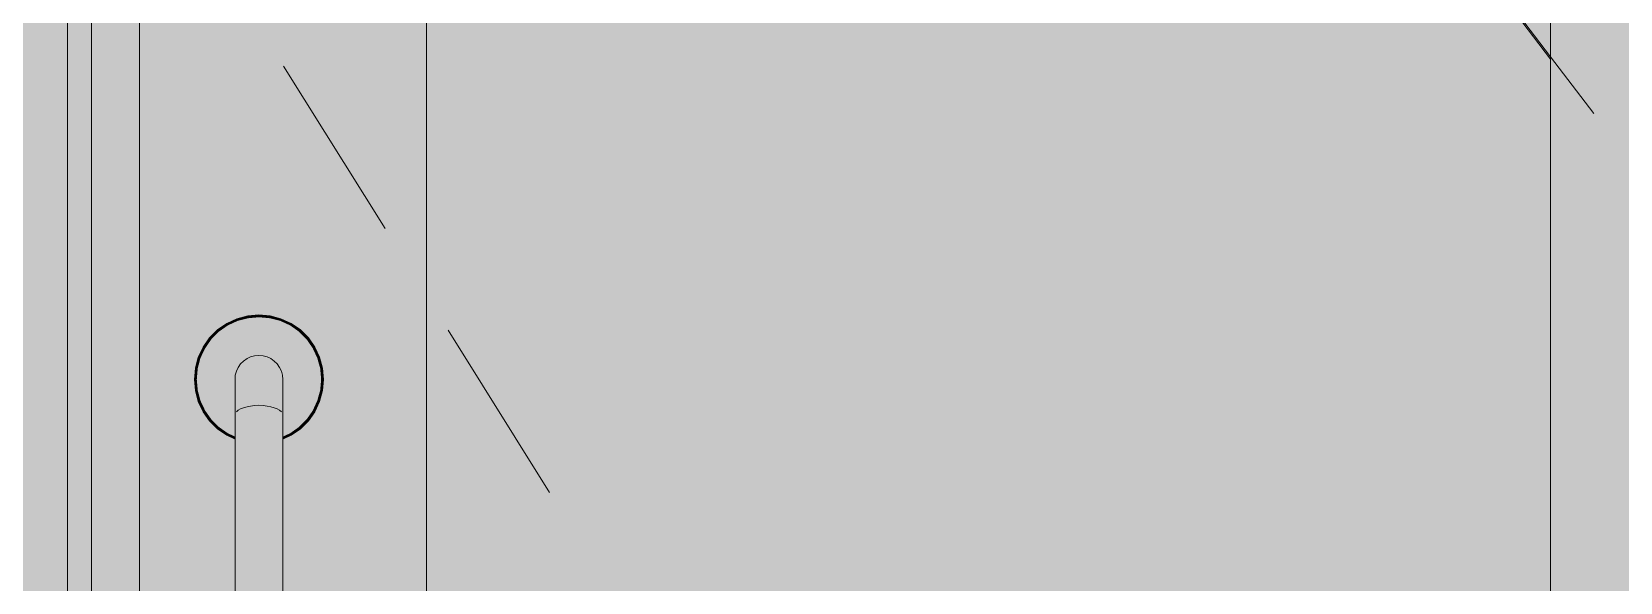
# Model space of a CAD drawing. Header units: millimetres. Extents: x 1499747 to 4230374, y -28481 to 441852.
# Drawn here: x 4135213 to 4135877, y 364894 to 365124 of the extents above; entities that cross this region are included whole.
import ezdxf

# ---------------------------------------------------------------- set-up
doc = ezdxf.new("R2010")
doc.units = ezdxf.units.MM
doc.header["$MEASUREMENT"] = 0
doc.layers.add('Чертеж и Рисунок', color=7, linetype='Continuous')

# ---------------------------------------------------------------- blocks, each defined once
blk = doc.blocks.new('zw$CFC4')
at = {"layer": 'Чертеж и Рисунок', "linetype": 'Continuous', "lineweight": 0, "true_color": 0x2e2e2e}
h = blk.add_hatch(color=250, dxfattribs=at)
h.paths.add_polyline_path([(880, 0), (760, 120), (760, 2638.2), (880, 2758.2)])
h.paths.add_polyline_path([(859.8, 1000), (851.1, 1021.1), (830, 1029.8), (809, 1021.1), (800.3, 1000), (809, 979), (830, 970.3), (851.1, 979)], flags=16)
blk.add_hatch(color=250, dxfattribs=at).paths.add_polyline_path([(140, 120), (20, 0), (20, 2756.43), (140, 2636.43)])
at = {"layer": 'Чертеж и Рисунок', "linetype": 'Continuous', "lineweight": 0, "true_color": 0x84adf9}
blk.add_hatch(color=161, dxfattribs=at).paths.add_polyline_path([(760, 120), (140, 120), (140, 2635), (760, 2635)])
at = {"layer": 'Чертеж и Рисунок', "color": 7, "linetype": 'Continuous', "lineweight": 5}
for points in [[(760, 2635), (760, 120)], [(140, 120), (140, 2597.7)]]:
    blk.add_lwpolyline(points, dxfattribs=at)
at = {"layer": 'Чертеж и Рисунок', "color": 23, "linetype": 'Continuous', "lineweight": 5, "true_color": 0xbf8080}
for points in [[(256.6, 1945), (760, 1283.84)], [(729.6, 1324.8), (760, 1284.9)], [(760, 1284.9), (778.1, 1261.2)]]:
    blk.add_lwpolyline(points, dxfattribs=at)
blk = doc.blocks.new('zw$3D87')
at = {"color": 1, "lineweight": 40}
blk.add_blockref('zw$CFC4', (55.3, 0), dxfattribs=at)

msp = doc.modelspace()

# ---------------------------------------------------------------- hatches: boundary and pattern name
at = {"layer": 'Чертеж и Рисунок', "linetype": 'Continuous', "lineweight": 0, "true_color": 0x2e2e2e}
for points in [[(4135187.74584, 363828.35626), (4135237.74591, 363828.35626), (4135237.74591, 366628.36054), (4135187.74584, 366628.36054)], [(4135237.74591, 363828.35626), (4135257.74594, 363828.35626), (4135257.74594, 366583.36047), (4135237.74591, 366603.3605)], [(4135298.54601, 365003.75806), (4135303.04601, 365004.95806), (4135298.44601, 365003.75806)], [(4135298.54601, 365003.65806), (4135303.04601, 365004.85806), (4135303.04601, 365004.95806), (4135298.54601, 365003.75806)], [(4135298.54601, 365003.65806), (4135298.54601, 365003.55805), (4135303.04601, 365004.75806), (4135303.04601, 365004.85806)], [(4135303.04601, 365004.85806), (4135307.74602, 365005.25806), (4135307.74602, 365005.35806), (4135303.04601, 365004.95806)], [(4135307.74602, 365005.25806), (4135303.04601, 365004.85806), (4135303.04601, 365004.75806), (4135307.74602, 365005.15806)], [(4135307.74602, 365005.15806), (4135303.04601, 365004.75806), (4135303.04601, 365004.65806), (4135307.74602, 365005.05806)], [(4135303.14601, 365004.45806), (4135307.74602, 365004.85806), (4135307.74602, 365005.05806), (4135303.04601, 365004.65806)], [(4135303.14601, 365004.35806), (4135307.74602, 365004.75806), (4135307.74602, 365004.85806), (4135303.14601, 365004.45806)], [(4135307.74602, 365005.25806), (4135312.34603, 365004.85806), (4135312.34603, 365004.95806), (4135307.74602, 365005.35806)], [(4135307.74602, 365005.35806), (4135312.34603, 365004.95806), (4135312.44603, 365004.95806)], [(4135312.34603, 365004.85806), (4135307.74602, 365005.25806), (4135307.74602, 365005.15806), (4135312.34603, 365004.75806)], [(4135312.34603, 365004.75806), (4135307.74602, 365005.15806), (4135307.74602, 365005.05806), (4135312.34603, 365004.65806)], [(4135307.74602, 365004.85806), (4135312.34603, 365004.45806), (4135312.34603, 365004.65806), (4135307.74602, 365005.05806)], [(4135307.74602, 365004.75806), (4135312.24603, 365004.35806), (4135312.34603, 365004.45806), (4135307.74602, 365004.85806)], [(4135312.34603, 365004.85806), (4135316.94604, 365003.65806), (4135316.94604, 365003.75806), (4135312.34603, 365004.95806)], [(4135312.34603, 365004.95806), (4135316.94604, 365003.75806), (4135312.44603, 365004.95806)], [(4135312.34603, 365004.85806), (4135312.34603, 365004.75806), (4135316.84604, 365003.55805), (4135316.94604, 365003.65806)], [(4135282.14598, 364982.95802), (4135281.74598, 364978.35802), (4135282.14598, 364973.85801), (4135283.24598, 364969.558), (4135285.24599, 364965.358), (4135287.84599, 364961.65799), (4135291.046, 364958.45799), (4135294.746, 364955.85798), (4135297.74601, 364954.45798), (4135297.74601, 364978.35802), (4135297.84601, 364980.15802), (4135298.34601, 364981.85802), (4135299.04601, 364983.35802), (4135300.04601, 364984.85803), (4135301.24601, 364986.05803), (4135302.74601, 364987.05803), (4135304.24602, 364987.75803), (4135305.94602, 364988.25803), (4135307.74602, 364988.35803), (4135309.44602, 364988.25803), (4135311.14603, 364987.75803), (4135312.74603, 364987.05803), (4135314.14603, 364986.05803), (4135315.34603, 364984.85803), (4135316.34603, 364983.35802), (4135317.14604, 364981.85802), (4135317.54604, 364980.15802), (4135317.74604, 364978.35802), (4135317.74604, 364954.45798), (4135320.74604, 364955.85798), (4135324.44605, 364958.45799), (4135327.64605, 364961.65799), (4135330.24606, 364965.358), (4135332.14606, 364969.558), (4135333.34606, 364973.85801), (4135333.74606, 364978.35802), (4135333.34606, 364982.95802), (4135332.14606, 364987.25803), (4135330.24606, 364991.35804), (4135327.64605, 364995.15804), (4135324.44605, 364998.35805), (4135320.74604, 365000.95805), (4135316.64603, 365002.85805), (4135312.24603, 365003.95806), (4135307.74602, 365004.35806), (4135303.24601, 365003.95806), (4135298.84601, 365002.85805), (4135294.746, 365000.95805), (4135291.046, 364998.35805), (4135287.84599, 364995.15804), (4135285.24599, 364991.35804), (4135283.24598, 364987.25803)], [(4135287.14599, 364995.65804), (4135290.44599, 364998.95805), (4135290.44599, 364999.05805), (4135287.04599, 364995.75804)], [(4135287.04599, 364995.75804), (4135290.44599, 364999.05805), (4135290.34599, 364999.05805)], [(4135287.14599, 364995.65804), (4135287.24599, 364995.55804), (4135290.54599, 364998.85805), (4135290.44599, 364998.95805)], [(4135287.24599, 364995.55804), (4135287.34599, 364995.55804), (4135290.54599, 364998.85805)], [(4135287.44599, 364995.45804), (4135290.646, 364998.65805), (4135290.54599, 364998.85805), (4135287.34599, 364995.55804)], [(4135287.54599, 364995.35804), (4135290.746, 364998.55805), (4135290.646, 364998.65805), (4135287.44599, 364995.45804)], [(4135287.64599, 364995.25804), (4135290.846, 364998.45805), (4135290.746, 364998.55805), (4135287.54599, 364995.35804)], [(4135287.84599, 364995.15804), (4135291.046, 364998.35805), (4135290.846, 364998.45805), (4135287.64599, 364995.25804)], [(4135290.44599, 364999.05805), (4135294.246, 365001.75805), (4135290.34599, 364999.05805)], [(4135290.44599, 364998.95805), (4135294.246, 365001.65805), (4135294.246, 365001.75805), (4135290.44599, 364999.05805)], [(4135290.44599, 364998.95805), (4135290.54599, 364998.85805), (4135294.346, 365001.55805), (4135294.246, 365001.65805)], [(4135290.54599, 364998.85805), (4135294.346, 365001.45805), (4135294.346, 365001.55805)], [(4135290.646, 364998.65805), (4135294.446, 365001.35805), (4135294.346, 365001.45805), (4135290.54599, 364998.85805)], [(4135290.746, 364998.55805), (4135294.546, 365001.25805), (4135294.446, 365001.35805), (4135290.646, 364998.65805)], [(4135290.846, 364998.45805), (4135294.646, 365001.05805), (4135294.546, 365001.25805), (4135290.746, 364998.55805)], [(4135291.046, 364998.35805), (4135294.746, 365000.95805), (4135294.646, 365001.05805), (4135290.846, 364998.45805)], [(4135294.246, 365001.65805), (4135298.54601, 365003.65806), (4135298.54601, 365003.75806), (4135294.246, 365001.75805)], [(4135294.246, 365001.75805), (4135298.54601, 365003.75806), (4135298.44601, 365003.75806)], [(4135298.54601, 365003.65806), (4135294.246, 365001.65805), (4135294.346, 365001.55805), (4135298.54601, 365003.55805)], [(4135298.54601, 365003.55805), (4135294.346, 365001.55805), (4135294.346, 365001.45805), (4135298.64601, 365003.45805)], [(4135294.446, 365001.35805), (4135298.64601, 365003.25805), (4135298.64601, 365003.45805), (4135294.346, 365001.45805)], [(4135294.546, 365001.25805), (4135298.74601, 365003.15805), (4135298.64601, 365003.25805), (4135294.446, 365001.35805)], [(4135294.646, 365001.05805), (4135298.74601, 365002.95805), (4135298.74601, 365003.15805), (4135294.546, 365001.25805)], [(4135294.746, 365000.95805), (4135298.84601, 365002.85805), (4135298.74601, 365002.95805), (4135294.646, 365001.05805)], [(4135298.54601, 365003.55805), (4135298.64601, 365003.45805), (4135303.04601, 365004.65806), (4135303.04601, 365004.75806)], [(4135298.64601, 365003.25805), (4135303.14601, 365004.45806), (4135303.04601, 365004.65806), (4135298.64601, 365003.45805)], [(4135298.74601, 365003.15805), (4135303.14601, 365004.35806), (4135303.14601, 365004.45806), (4135298.64601, 365003.25805)], [(4135298.74601, 365002.95805), (4135303.14601, 365004.15806), (4135303.14601, 365004.35806), (4135298.74601, 365003.15805)], [(4135298.84601, 365002.85805), (4135303.24601, 365003.95806), (4135303.14601, 365004.15806), (4135298.74601, 365002.95805)], [(4135303.14601, 365004.15806), (4135307.74602, 365004.55806), (4135307.74602, 365004.75806), (4135303.14601, 365004.35806)], [(4135303.24601, 365003.95806), (4135307.74602, 365004.35806), (4135307.74602, 365004.55806), (4135303.14601, 365004.15806)], [(4135307.74602, 365004.55806), (4135312.24603, 365004.15806), (4135312.24603, 365004.35806), (4135307.74602, 365004.75806)], [(4135307.74602, 365004.35806), (4135312.24603, 365003.95806), (4135312.24603, 365004.15806), (4135307.74602, 365004.55806)], [(4135312.24603, 365004.35806), (4135316.74603, 365003.15805), (4135316.74603, 365003.25805), (4135312.34603, 365004.45806)], [(4135312.24603, 365004.15806), (4135316.64603, 365002.95805), (4135316.74603, 365003.15805), (4135312.24603, 365004.35806)], [(4135312.24603, 365003.95806), (4135316.64603, 365002.85805), (4135316.64603, 365002.95805), (4135312.24603, 365004.15806)], [(4135312.34603, 365004.65806), (4135316.84604, 365003.45805), (4135316.84604, 365003.55805), (4135312.34603, 365004.75806)], [(4135312.34603, 365004.45806), (4135316.74603, 365003.25805), (4135316.84604, 365003.45805), (4135312.34603, 365004.65806)], [(4135316.64603, 365002.95805), (4135320.84604, 365001.05805), (4135320.84604, 365001.25805), (4135316.74603, 365003.15805)], [(4135316.64603, 365002.85805), (4135320.74604, 365000.95805), (4135320.84604, 365001.05805), (4135316.64603, 365002.95805)], [(4135316.74603, 365003.25805), (4135320.94604, 365001.35805), (4135321.04604, 365001.45805), (4135316.84604, 365003.45805)], [(4135316.74603, 365003.15805), (4135320.84604, 365001.25805), (4135320.94604, 365001.35805), (4135316.74603, 365003.25805)], [(4135316.94604, 365003.65806), (4135316.84604, 365003.55805), (4135321.14604, 365001.55805), (4135321.14604, 365001.65805)], [(4135316.84604, 365003.55805), (4135316.84604, 365003.45805), (4135321.04604, 365001.45805), (4135321.14604, 365001.55805)], [(4135316.94604, 365003.65806), (4135321.14604, 365001.65805), (4135321.14604, 365001.75805), (4135316.94604, 365003.75806)], [(4135316.94604, 365003.75806), (4135321.14604, 365001.75805), (4135321.24604, 365001.75805)], [(4135320.74604, 365000.95805), (4135324.44605, 364998.35805), (4135324.54605, 364998.45805), (4135320.84604, 365001.05805)], [(4135320.84604, 365001.25805), (4135324.64605, 364998.55805), (4135324.74605, 364998.65805), (4135320.94604, 365001.35805)], [(4135320.84604, 365001.05805), (4135324.54605, 364998.45805), (4135324.64605, 364998.55805), (4135320.84604, 365001.25805)], [(4135320.94604, 365001.35805), (4135324.74605, 364998.65805), (4135324.84605, 364998.85805), (4135321.04604, 365001.45805)], [(4135321.04604, 365001.45805), (4135324.84605, 364998.85805), (4135324.94605, 364998.85805), (4135321.14604, 365001.55805)], [(4135321.14604, 365001.65805), (4135324.94605, 364998.95805), (4135325.04605, 364999.05805), (4135321.14604, 365001.75805)], [(4135321.14604, 365001.75805), (4135325.04605, 364999.05805), (4135321.24604, 365001.75805)], [(4135321.14604, 365001.65805), (4135321.14604, 365001.55805), (4135324.94605, 364998.85805), (4135324.94605, 364998.95805)], [(4135324.44605, 364998.35805), (4135327.64605, 364995.15804), (4135327.74605, 364995.25804), (4135324.54605, 364998.45805)], [(4135324.54605, 364998.45805), (4135327.74605, 364995.25804), (4135327.84605, 364995.35804), (4135324.64605, 364998.55805)], [(4135324.64605, 364998.55805), (4135327.84605, 364995.35804), (4135328.04605, 364995.45804), (4135324.74605, 364998.65805)], [(4135324.74605, 364998.65805), (4135328.04605, 364995.45804), (4135328.14605, 364995.55804), (4135324.84605, 364998.85805)], [(4135324.94605, 364998.85805), (4135324.84605, 364998.85805), (4135328.14605, 364995.55804), (4135328.24605, 364995.55804)], [(4135324.94605, 364998.95805), (4135328.34605, 364995.65804), (4135328.34605, 364995.75804), (4135325.04605, 364999.05805)], [(4135324.94605, 364998.95805), (4135324.94605, 364998.85805), (4135328.24605, 364995.55804), (4135328.34605, 364995.65804)], [(4135325.04605, 364999.05805), (4135328.34605, 364995.75804), (4135328.44605, 364995.75804)], [(4135282.44598, 364987.65803), (4135284.34599, 364991.85804), (4135282.34598, 364987.65803)], [(4135282.44598, 364987.55803), (4135282.54598, 364987.55803), (4135284.54599, 364991.75804), (4135284.44599, 364991.85804)], [(4135282.44598, 364987.65803), (4135282.44598, 364987.55803), (4135284.44599, 364991.85804), (4135284.34599, 364991.85804)], [(4135282.54598, 364987.55803), (4135282.64598, 364987.55803), (4135284.64599, 364991.75804), (4135284.54599, 364991.75804)], [(4135284.64599, 364991.75804), (4135282.64598, 364987.55803), (4135282.84598, 364987.45803), (4135284.74599, 364991.65804)], [(4135284.74599, 364991.65804), (4135282.84598, 364987.45803), (4135282.94598, 364987.45803), (4135284.94599, 364991.55804)], [(4135282.94598, 364987.45803), (4135283.14598, 364987.35803), (4135285.04599, 364991.45804), (4135284.94599, 364991.55804)], [(4135284.44599, 364991.85804), (4135287.14599, 364995.65804), (4135287.04599, 364995.75804), (4135284.34599, 364991.85804)], [(4135287.14599, 364995.65804), (4135284.44599, 364991.85804), (4135284.54599, 364991.75804), (4135287.24599, 364995.55804)], [(4135284.54599, 364991.75804), (4135284.64599, 364991.75804), (4135287.34599, 364995.55804), (4135287.24599, 364995.55804)], [(4135284.74599, 364991.65804), (4135287.44599, 364995.45804), (4135287.34599, 364995.55804), (4135284.64599, 364991.75804)], [(4135284.94599, 364991.55804), (4135287.54599, 364995.35804), (4135287.44599, 364995.45804), (4135284.74599, 364991.65804)], [(4135285.04599, 364991.45804), (4135287.64599, 364995.25804), (4135287.54599, 364995.35804), (4135284.94599, 364991.55804)], [(4135285.24599, 364991.35804), (4135287.84599, 364995.15804), (4135287.64599, 364995.25804), (4135285.04599, 364991.45804)], [(4135327.64605, 364995.15804), (4135330.24606, 364991.35804), (4135330.34606, 364991.45804), (4135327.74605, 364995.25804)], [(4135327.74605, 364995.25804), (4135330.34606, 364991.45804), (4135330.54606, 364991.55804), (4135327.84605, 364995.35804)], [(4135327.84605, 364995.35804), (4135330.54606, 364991.55804), (4135330.64606, 364991.65804), (4135328.04605, 364995.45804)], [(4135328.04605, 364995.45804), (4135330.64606, 364991.65804), (4135330.74606, 364991.75804), (4135328.14605, 364995.55804)], [(4135328.24605, 364995.55804), (4135328.14605, 364995.55804), (4135330.74606, 364991.75804), (4135330.94606, 364991.75804)], [(4135328.34605, 364995.65804), (4135328.24605, 364995.55804), (4135330.94606, 364991.75804), (4135330.94606, 364991.85804)], [(4135328.34605, 364995.65804), (4135330.94606, 364991.85804), (4135331.04606, 364991.85804), (4135328.34605, 364995.75804)], [(4135328.34605, 364995.75804), (4135331.04606, 364991.85804), (4135331.14606, 364991.85804), (4135328.44605, 364995.75804)], [(4135330.34606, 364991.45804), (4135332.34606, 364987.35803), (4135332.44606, 364987.45803), (4135330.54606, 364991.55804)], [(4135330.54606, 364991.55804), (4135332.44606, 364987.45803), (4135332.64606, 364987.45803), (4135330.64606, 364991.65804)], [(4135330.64606, 364991.65804), (4135332.64606, 364987.45803), (4135332.74606, 364987.55803), (4135330.74606, 364991.75804)], [(4135330.94606, 364991.75804), (4135330.74606, 364991.75804), (4135332.74606, 364987.55803), (4135332.84606, 364987.55803)], [(4135330.94606, 364991.75804), (4135332.84606, 364987.55803), (4135332.94606, 364987.55803), (4135330.94606, 364991.85804)], [(4135330.94606, 364991.85804), (4135332.94606, 364987.55803), (4135333.04606, 364987.65803), (4135331.04606, 364991.85804)], [(4135331.04606, 364991.85804), (4135333.04606, 364987.65803), (4135331.14606, 364991.85804)], [(4135281.24598, 364983.05802), (4135282.44598, 364987.55803), (4135282.44598, 364987.65803), (4135281.14598, 364983.05802)], [(4135281.14598, 364983.05802), (4135282.44598, 364987.65803), (4135282.34598, 364987.65803)], [(4135282.44598, 364987.55803), (4135281.24598, 364983.05802), (4135281.34598, 364983.05802), (4135282.54598, 364987.55803)], [(4135282.54598, 364987.55803), (4135281.34598, 364983.05802), (4135281.44598, 364983.05802), (4135282.64598, 364987.55803)], [(4135281.64598, 364982.95802), (4135282.84598, 364987.45803), (4135282.64598, 364987.55803), (4135281.44598, 364983.05802)], [(4135281.74598, 364982.95802), (4135282.94598, 364987.45803), (4135282.84598, 364987.45803), (4135281.64598, 364982.95802)], [(4135281.94598, 364982.95802), (4135283.14598, 364987.35803), (4135282.94598, 364987.45803), (4135281.74598, 364982.95802)], [(4135282.14598, 364982.95802), (4135283.24598, 364987.25803), (4135283.14598, 364987.35803), (4135281.94598, 364982.95802)], [(4135283.14598, 364987.35803), (4135283.24598, 364987.25803), (4135285.24599, 364991.35804), (4135285.04599, 364991.45804)], [(4135299.04601, 364965.458), (4135300.04601, 364966.058), (4135300.04601, 364984.85803), (4135299.04601, 364983.35802)], [(4135300.04601, 364966.058), (4135301.24601, 364966.558), (4135301.24601, 364986.05803), (4135300.04601, 364984.85803)], [(4135301.24601, 364966.558), (4135302.74601, 364966.958), (4135302.74601, 364987.05803), (4135301.24601, 364986.05803)], [(4135302.74601, 364966.958), (4135304.24602, 364967.258), (4135304.24602, 364987.75803), (4135302.74601, 364987.05803)], [(4135304.24602, 364967.258), (4135305.94602, 364967.458), (4135305.94602, 364988.25803), (4135304.24602, 364987.75803)], [(4135305.94602, 364967.458), (4135307.74602, 364967.558), (4135307.74602, 364988.35803), (4135305.94602, 364988.25803)], [(4135307.74602, 364967.558), (4135309.44602, 364967.458), (4135309.44602, 364988.25803), (4135307.74602, 364988.35803)], [(4135309.44602, 364967.458), (4135311.14603, 364967.258), (4135311.14603, 364987.75803), (4135309.44602, 364988.25803)], [(4135311.14603, 364967.258), (4135312.74603, 364966.958), (4135312.74603, 364987.05803), (4135311.14603, 364987.75803)], [(4135312.74603, 364966.958), (4135314.14603, 364966.558), (4135314.14603, 364986.05803), (4135312.74603, 364987.05803)], [(4135314.14603, 364966.558), (4135315.34603, 364966.058), (4135315.34603, 364984.85803), (4135314.14603, 364986.05803)], [(4135315.34603, 364966.058), (4135316.34603, 364965.458), (4135316.34603, 364983.35802), (4135315.34603, 364984.85803)], [(4135330.24606, 364991.35804), (4135332.14606, 364987.25803), (4135332.34606, 364987.35803), (4135330.34606, 364991.45804)], [(4135332.14606, 364987.25803), (4135333.34606, 364982.95802), (4135333.44606, 364982.95802), (4135332.34606, 364987.35803)], [(4135332.34606, 364987.35803), (4135333.44606, 364982.95802), (4135333.64606, 364982.95802), (4135332.44606, 364987.45803)], [(4135332.44606, 364987.45803), (4135333.64606, 364982.95802), (4135333.84606, 364982.95802), (4135332.64606, 364987.45803)], [(4135332.64606, 364987.45803), (4135333.84606, 364982.95802), (4135333.94606, 364983.05802), (4135332.74606, 364987.55803)], [(4135332.84606, 364987.55803), (4135332.74606, 364987.55803), (4135333.94606, 364983.05802), (4135334.04606, 364983.05802)], [(4135332.94606, 364987.55803), (4135332.84606, 364987.55803), (4135334.04606, 364983.05802), (4135334.14606, 364983.05802)], [(4135332.94606, 364987.55803), (4135334.14606, 364983.05802), (4135334.24606, 364983.05802), (4135333.04606, 364987.65803)], [(4135333.04606, 364987.65803), (4135334.24606, 364983.05802), (4135334.34606, 364983.05802)], [(4135280.84598, 364978.35802), (4135281.24598, 364983.05802), (4135281.14598, 364983.05802), (4135280.74598, 364978.35802)], [(4135281.24598, 364973.75801), (4135280.84598, 364978.35802), (4135280.74598, 364978.35802), (4135281.14598, 364973.75801)], [(4135280.84598, 364978.35802), (4135280.94598, 364978.35802), (4135281.34598, 364983.05802), (4135281.24598, 364983.05802)], [(4135280.84598, 364978.35802), (4135281.24598, 364973.75801), (4135281.34598, 364973.75801), (4135280.94598, 364978.35802)], [(4135280.94598, 364978.35802), (4135281.04598, 364978.35802), (4135281.44598, 364983.05802), (4135281.34598, 364983.05802)], [(4135280.94598, 364978.35802), (4135281.34598, 364973.75801), (4135281.44598, 364973.75801), (4135281.04598, 364978.35802)], [(4135281.24598, 364978.35802), (4135281.64598, 364982.95802), (4135281.44598, 364983.05802), (4135281.04598, 364978.35802)], [(4135281.64598, 364973.75801), (4135281.24598, 364978.35802), (4135281.04598, 364978.35802), (4135281.44598, 364973.75801)], [(4135281.34598, 364978.35802), (4135281.74598, 364982.95802), (4135281.64598, 364982.95802), (4135281.24598, 364978.35802)], [(4135281.74598, 364973.85801), (4135281.34598, 364978.35802), (4135281.24598, 364978.35802), (4135281.64598, 364973.75801)], [(4135281.54598, 364978.35802), (4135281.94598, 364982.95802), (4135281.74598, 364982.95802), (4135281.34598, 364978.35802)], [(4135281.94598, 364973.85801), (4135281.54598, 364978.35802), (4135281.34598, 364978.35802), (4135281.74598, 364973.85801)], [(4135281.74598, 364978.35802), (4135282.14598, 364982.95802), (4135281.94598, 364982.95802), (4135281.54598, 364978.35802)], [(4135282.14598, 364973.85801), (4135281.74598, 364978.35802), (4135281.54598, 364978.35802), (4135281.94598, 364973.85801)], [(4135297.74601, 364963.35799), (4135297.84601, 364964.15799), (4135297.84601, 364980.15802), (4135297.74601, 364978.35802)], [(4135297.84601, 364964.15799), (4135298.34601, 364964.858), (4135298.34601, 364981.85802), (4135297.84601, 364980.15802)], [(4135298.34601, 364964.858), (4135299.04601, 364965.458), (4135299.04601, 364983.35802), (4135298.34601, 364981.85802)], [(4135316.34603, 364965.458), (4135317.14604, 364964.858), (4135317.14604, 364981.85802), (4135316.34603, 364983.35802)], [(4135317.14604, 364964.858), (4135317.54604, 364964.15799), (4135317.54604, 364980.15802), (4135317.14604, 364981.85802)], [(4135317.54604, 364964.15799), (4135317.74604, 364963.35799), (4135317.74604, 364978.35802), (4135317.54604, 364980.15802)], [(4135333.34606, 364982.95802), (4135333.74606, 364978.35802), (4135333.84606, 364978.35802), (4135333.44606, 364982.95802)], [(4135333.74606, 364978.35802), (4135333.34606, 364973.85801), (4135333.44606, 364973.85801), (4135333.84606, 364978.35802)], [(4135333.44606, 364982.95802), (4135333.84606, 364978.35802), (4135334.04606, 364978.35802), (4135333.64606, 364982.95802)], [(4135333.84606, 364978.35802), (4135333.44606, 364973.85801), (4135333.64606, 364973.85801), (4135334.04606, 364978.35802)], [(4135333.64606, 364982.95802), (4135334.04606, 364978.35802), (4135334.24606, 364978.35802), (4135333.84606, 364982.95802)], [(4135334.04606, 364978.35802), (4135333.64606, 364973.85801), (4135333.84606, 364973.75801), (4135334.24606, 364978.35802)], [(4135333.84606, 364982.95802), (4135334.24606, 364978.35802), (4135334.34606, 364978.35802), (4135333.94606, 364983.05802)], [(4135334.24606, 364978.35802), (4135333.84606, 364973.75801), (4135333.94606, 364973.75801), (4135334.34606, 364978.35802)], [(4135333.94606, 364983.05802), (4135334.34606, 364978.35802), (4135334.44606, 364978.35802), (4135334.04606, 364983.05802)], [(4135333.94606, 364973.75801), (4135334.04606, 364973.75801), (4135334.44606, 364978.35802), (4135334.34606, 364978.35802)], [(4135334.04606, 364983.05802), (4135334.44606, 364978.35802), (4135334.54606, 364978.35802), (4135334.14606, 364983.05802)], [(4135334.04606, 364973.75801), (4135334.14606, 364973.75801), (4135334.54606, 364978.35802), (4135334.44606, 364978.35802)], [(4135334.14606, 364983.05802), (4135334.54606, 364978.35802), (4135334.64606, 364978.35802), (4135334.24606, 364983.05802)], [(4135334.54606, 364978.35802), (4135334.14606, 364973.75801), (4135334.24606, 364973.75801), (4135334.64606, 364978.35802)], [(4135334.24606, 364983.05802), (4135334.64606, 364978.35802), (4135334.74606, 364978.35802)], [(4135334.24606, 364983.05802), (4135334.74606, 364978.35802), (4135334.34606, 364983.05802)], [(4135334.64606, 364978.35802), (4135334.24606, 364973.75801), (4135334.74606, 364978.35802)], [(4135334.74606, 364978.35802), (4135334.24606, 364973.75801), (4135334.34606, 364973.75801)], [(4135282.44598, 364969.258), (4135281.24598, 364973.75801), (4135281.14598, 364973.75801), (4135282.44598, 364969.158)], [(4135282.44598, 364969.158), (4135281.14598, 364973.75801), (4135282.34598, 364969.158)], [(4135281.24598, 364973.75801), (4135282.44598, 364969.258), (4135282.54598, 364969.258), (4135281.34598, 364973.75801)], [(4135281.34598, 364973.75801), (4135282.54598, 364969.258), (4135282.64598, 364969.258), (4135281.44598, 364973.75801)], [(4135282.84598, 364969.358), (4135281.64598, 364973.75801), (4135281.44598, 364973.75801), (4135282.64598, 364969.258)], [(4135282.94598, 364969.358), (4135281.74598, 364973.85801), (4135281.64598, 364973.75801), (4135282.84598, 364969.358)], [(4135283.14598, 364969.458), (4135281.94598, 364973.85801), (4135281.74598, 364973.85801), (4135282.94598, 364969.358)], [(4135283.24598, 364969.558), (4135282.14598, 364973.85801), (4135281.94598, 364973.85801), (4135283.14598, 364969.458)], [(4135333.34606, 364973.85801), (4135332.14606, 364969.558), (4135332.34606, 364969.458), (4135333.44606, 364973.85801)], [(4135333.44606, 364973.85801), (4135332.34606, 364969.458), (4135332.44606, 364969.358), (4135333.64606, 364973.85801)], [(4135333.64606, 364973.85801), (4135332.44606, 364969.358), (4135332.64606, 364969.358), (4135333.84606, 364973.75801)], [(4135333.84606, 364973.75801), (4135332.64606, 364969.358), (4135332.74606, 364969.258), (4135333.94606, 364973.75801)], [(4135332.74606, 364969.258), (4135332.84606, 364969.258), (4135334.04606, 364973.75801), (4135333.94606, 364973.75801)], [(4135332.84606, 364969.258), (4135332.94606, 364969.258), (4135334.14606, 364973.75801), (4135334.04606, 364973.75801)], [(4135334.14606, 364973.75801), (4135332.94606, 364969.258), (4135333.04606, 364969.158), (4135334.24606, 364973.75801)], [(4135334.24606, 364973.75801), (4135333.04606, 364969.158), (4135334.34606, 364973.75801)], [(4135284.34599, 364964.958), (4135282.44598, 364969.158), (4135282.34598, 364969.158), (4135284.34599, 364964.858)], [(4135282.54598, 364969.258), (4135282.44598, 364969.258), (4135284.44599, 364964.958), (4135284.54599, 364965.058)], [(4135282.44598, 364969.158), (4135284.34599, 364964.958), (4135284.44599, 364964.958), (4135282.44598, 364969.258)], [(4135282.54598, 364969.258), (4135284.54599, 364965.058), (4135284.64599, 364965.058), (4135282.64598, 364969.258)], [(4135282.64598, 364969.258), (4135284.64599, 364965.058), (4135284.74599, 364965.158), (4135282.84598, 364969.358)], [(4135282.84598, 364969.358), (4135284.74599, 364965.158), (4135284.94599, 364965.258), (4135282.94598, 364969.358)], [(4135283.14598, 364969.458), (4135282.94598, 364969.358), (4135284.94599, 364965.258), (4135285.04599, 364965.358)], [(4135283.24598, 364969.558), (4135283.14598, 364969.458), (4135285.04599, 364965.358), (4135285.24599, 364965.358)], [(4135287.14599, 364961.15799), (4135284.44599, 364964.958), (4135284.34599, 364964.958), (4135287.04599, 364961.05799)], [(4135284.34599, 364964.858), (4135287.04599, 364961.05799), (4135284.34599, 364964.958)], [(4135284.54599, 364965.058), (4135284.44599, 364964.958), (4135287.14599, 364961.15799), (4135287.24599, 364961.15799)], [(4135284.64599, 364965.058), (4135284.54599, 364965.058), (4135287.24599, 364961.15799), (4135287.34599, 364961.25799)], [(4135287.44599, 364961.35799), (4135284.74599, 364965.158), (4135284.64599, 364965.058), (4135287.34599, 364961.25799)], [(4135287.54599, 364961.45799), (4135284.94599, 364965.258), (4135284.74599, 364965.158), (4135287.44599, 364961.35799)], [(4135287.64599, 364961.55799), (4135285.04599, 364965.358), (4135284.94599, 364965.258), (4135287.54599, 364961.45799)], [(4135287.84599, 364961.65799), (4135285.24599, 364965.358), (4135285.04599, 364965.358), (4135287.64599, 364961.55799)], [(4135298.34601, 364691.95758), (4135299.04601, 364691.35758), (4135299.04601, 364965.458), (4135298.34601, 364964.858)], [(4135299.04601, 364691.35758), (4135300.04601, 364690.75758), (4135300.04601, 364966.058), (4135299.04601, 364965.458)], [(4135300.04601, 364690.75758), (4135301.24601, 364690.25758), (4135301.24601, 364966.558), (4135300.04601, 364966.058)], [(4135301.24601, 364690.25758), (4135302.74601, 364689.85758), (4135302.74601, 364966.958), (4135301.24601, 364966.558)], [(4135302.74601, 364689.85758), (4135304.24602, 364689.45758), (4135304.24602, 364967.258), (4135302.74601, 364966.958)], [(4135304.24602, 364689.45758), (4135305.94602, 364689.35757), (4135305.94602, 364967.458), (4135304.24602, 364967.258)], [(4135305.94602, 364689.35757), (4135307.74602, 364689.25757), (4135307.74602, 364967.558), (4135305.94602, 364967.458)], [(4135307.74602, 364689.25757), (4135309.44602, 364689.35757), (4135309.44602, 364967.458), (4135307.74602, 364967.558)], [(4135309.44602, 364689.35757), (4135311.14603, 364689.45758), (4135311.14603, 364967.258), (4135309.44602, 364967.458)], [(4135311.14603, 364689.45758), (4135312.74603, 364689.85758), (4135312.74603, 364966.958), (4135311.14603, 364967.258)], [(4135312.74603, 364689.85758), (4135314.14603, 364690.25758), (4135314.14603, 364966.558), (4135312.74603, 364966.958)], [(4135314.14603, 364690.25758), (4135315.34603, 364690.75758), (4135315.34603, 364966.058), (4135314.14603, 364966.558)], [(4135315.34603, 364690.75758), (4135316.34603, 364691.35758), (4135316.34603, 364965.458), (4135315.34603, 364966.058)], [(4135316.34603, 364691.35758), (4135317.14604, 364691.95758), (4135317.14604, 364964.858), (4135316.34603, 364965.458)], [(4135330.24606, 364965.358), (4135327.64605, 364961.65799), (4135327.74605, 364961.55799), (4135330.34606, 364965.358)], [(4135330.34606, 364965.358), (4135327.74605, 364961.55799), (4135327.84605, 364961.45799), (4135330.54606, 364965.258)], [(4135330.54606, 364965.258), (4135327.84605, 364961.45799), (4135328.04605, 364961.35799), (4135330.64606, 364965.158)], [(4135330.64606, 364965.158), (4135328.04605, 364961.35799), (4135328.14605, 364961.25799), (4135330.74606, 364965.058)], [(4135328.14605, 364961.25799), (4135328.24605, 364961.15799), (4135330.94606, 364965.058), (4135330.74606, 364965.058)], [(4135328.24605, 364961.15799), (4135328.34605, 364961.15799), (4135330.94606, 364964.958), (4135330.94606, 364965.058)], [(4135330.94606, 364964.958), (4135328.34605, 364961.15799), (4135328.34605, 364961.05799), (4135331.04606, 364964.958)], [(4135331.04606, 364964.958), (4135328.34605, 364961.05799), (4135331.04606, 364964.858)], [(4135332.14606, 364969.558), (4135330.24606, 364965.358), (4135330.34606, 364965.358), (4135332.34606, 364969.458)], [(4135332.34606, 364969.458), (4135330.34606, 364965.358), (4135330.54606, 364965.258), (4135332.44606, 364969.358)], [(4135332.44606, 364969.358), (4135330.54606, 364965.258), (4135330.64606, 364965.158), (4135332.64606, 364969.358)], [(4135332.64606, 364969.358), (4135330.64606, 364965.158), (4135330.74606, 364965.058), (4135332.74606, 364969.258)], [(4135330.74606, 364965.058), (4135330.94606, 364965.058), (4135332.84606, 364969.258), (4135332.74606, 364969.258)], [(4135330.94606, 364965.058), (4135330.94606, 364964.958), (4135332.94606, 364969.258), (4135332.84606, 364969.258)], [(4135332.94606, 364969.258), (4135330.94606, 364964.958), (4135331.04606, 364964.958), (4135333.04606, 364969.158)], [(4135333.04606, 364969.158), (4135331.04606, 364964.958), (4135331.04606, 364964.858)], [(4135333.04606, 364969.158), (4135331.04606, 364964.858), (4135331.14606, 364964.858)], [(4135290.44599, 364957.85799), (4135287.14599, 364961.15799), (4135287.04599, 364961.05799), (4135290.44599, 364957.75798)], [(4135290.44599, 364957.75798), (4135287.04599, 364961.05799), (4135290.34599, 364957.75798)], [(4135287.24599, 364961.15799), (4135287.14599, 364961.15799), (4135290.44599, 364957.85799), (4135290.54599, 364957.85799)], [(4135287.34599, 364961.25799), (4135287.24599, 364961.15799), (4135290.54599, 364957.85799), (4135290.54599, 364957.95799)], [(4135290.646, 364958.05799), (4135287.44599, 364961.35799), (4135287.34599, 364961.25799), (4135290.54599, 364957.95799)], [(4135290.746, 364958.25799), (4135287.54599, 364961.45799), (4135287.44599, 364961.35799), (4135290.646, 364958.05799)], [(4135290.846, 364958.35799), (4135287.64599, 364961.55799), (4135287.54599, 364961.45799), (4135290.746, 364958.25799)], [(4135291.046, 364958.45799), (4135287.84599, 364961.65799), (4135287.64599, 364961.55799), (4135290.846, 364958.35799)], [(4135294.646, 364955.75798), (4135290.846, 364958.35799), (4135290.746, 364958.25799), (4135294.546, 364955.55798)], [(4135294.746, 364955.85798), (4135291.046, 364958.45799), (4135290.846, 364958.35799), (4135294.646, 364955.75798)], [(4135297.74601, 364693.35758), (4135297.84601, 364692.65758), (4135297.84601, 364964.15799), (4135297.74601, 364963.35799)], [(4135297.84601, 364692.65758), (4135298.34601, 364691.95758), (4135298.34601, 364964.858), (4135297.84601, 364964.15799)], [(4135317.14604, 364691.95758), (4135317.54604, 364692.65758), (4135317.54604, 364964.15799), (4135317.14604, 364964.858)], [(4135317.54604, 364692.65758), (4135317.74604, 364693.35758), (4135317.74604, 364963.35799), (4135317.54604, 364964.15799)], [(4135324.44605, 364958.45799), (4135320.74604, 364955.85798), (4135320.84604, 364955.75798), (4135324.54605, 364958.35799)], [(4135324.54605, 364958.35799), (4135320.84604, 364955.75798), (4135320.84604, 364955.55798), (4135324.64605, 364958.25799)], [(4135327.64605, 364961.65799), (4135324.44605, 364958.45799), (4135324.54605, 364958.35799), (4135327.74605, 364961.55799)], [(4135327.74605, 364961.55799), (4135324.54605, 364958.35799), (4135324.64605, 364958.25799), (4135327.84605, 364961.45799)], [(4135327.84605, 364961.45799), (4135324.64605, 364958.25799), (4135324.74605, 364958.05799), (4135328.04605, 364961.35799)], [(4135328.04605, 364961.35799), (4135324.74605, 364958.05799), (4135324.84605, 364957.95799), (4135328.14605, 364961.25799)], [(4135324.84605, 364957.95799), (4135324.94605, 364957.85799), (4135328.24605, 364961.15799), (4135328.14605, 364961.25799)], [(4135324.94605, 364957.85799), (4135328.34605, 364961.15799), (4135328.24605, 364961.15799)], [(4135328.34605, 364961.15799), (4135324.94605, 364957.85799), (4135325.04605, 364957.75798), (4135328.34605, 364961.05799)], [(4135328.34605, 364961.05799), (4135325.04605, 364957.75798), (4135328.44605, 364961.05799)], [(4135331.04606, 364964.858), (4135328.34605, 364961.05799), (4135328.44605, 364961.05799), (4135331.14606, 364964.858)], [(4135294.246, 364955.05798), (4135290.44599, 364957.75798), (4135290.34599, 364957.75798)], [(4135290.44599, 364957.85799), (4135294.246, 364955.15798), (4135294.346, 364955.25798), (4135290.54599, 364957.85799)], [(4135294.246, 364955.15798), (4135290.44599, 364957.85799), (4135290.44599, 364957.75798), (4135294.246, 364955.05798)], [(4135294.446, 364955.45798), (4135290.646, 364958.05799), (4135290.54599, 364957.95799), (4135294.346, 364955.35798)], [(4135290.54599, 364957.85799), (4135294.346, 364955.25798), (4135294.346, 364955.35798), (4135290.54599, 364957.95799)], [(4135294.546, 364955.55798), (4135290.746, 364958.25799), (4135290.646, 364958.05799), (4135294.446, 364955.45798)], [(4135294.346, 364955.25798), (4135294.246, 364955.15798), (4135297.74601, 364953.55798), (4135297.74601, 364953.65798)], [(4135294.246, 364955.15798), (4135294.246, 364955.05798), (4135297.74601, 364953.45798), (4135297.74601, 364953.55798)], [(4135294.246, 364955.05798), (4135297.74601, 364953.35798), (4135297.74601, 364953.45798)], [(4135294.446, 364955.45798), (4135294.346, 364955.35798), (4135297.74601, 364953.75798), (4135297.74601, 364953.95798)], [(4135294.346, 364955.35798), (4135294.346, 364955.25798), (4135297.74601, 364953.65798), (4135297.74601, 364953.75798)], [(4135294.546, 364955.55798), (4135294.446, 364955.45798), (4135297.74601, 364953.95798), (4135297.74601, 364954.15798)], [(4135294.646, 364955.75798), (4135294.546, 364955.55798), (4135297.74601, 364954.15798), (4135297.74601, 364954.25798)], [(4135294.746, 364955.85798), (4135294.646, 364955.75798), (4135297.74601, 364954.25798), (4135297.74601, 364954.45798)], [(4135320.74604, 364955.85798), (4135317.74604, 364954.45798), (4135317.74604, 364954.25798), (4135320.84604, 364955.75798)], [(4135320.84604, 364955.75798), (4135317.74604, 364954.25798), (4135317.74604, 364954.15798), (4135320.84604, 364955.55798)], [(4135320.84604, 364955.55798), (4135317.74604, 364954.15798), (4135317.74604, 364953.95798), (4135320.94604, 364955.45798)], [(4135320.94604, 364955.45798), (4135317.74604, 364953.95798), (4135317.74604, 364953.75798), (4135321.04604, 364955.35798)], [(4135317.74604, 364953.75798), (4135317.74604, 364953.65798), (4135321.14604, 364955.25798), (4135321.04604, 364955.35798)], [(4135317.74604, 364953.65798), (4135317.74604, 364953.55798), (4135321.14604, 364955.15798), (4135321.14604, 364955.25798)], [(4135321.14604, 364955.15798), (4135317.74604, 364953.55798), (4135317.74604, 364953.45798), (4135321.14604, 364955.05798)], [(4135321.14604, 364955.05798), (4135317.74604, 364953.45798), (4135317.74604, 364953.35798), (4135321.24604, 364955.05798)], [(4135324.64605, 364958.25799), (4135320.84604, 364955.55798), (4135320.94604, 364955.45798), (4135324.74605, 364958.05799)], [(4135324.74605, 364958.05799), (4135320.94604, 364955.45798), (4135321.04604, 364955.35798), (4135324.84605, 364957.95799)], [(4135321.04604, 364955.35798), (4135321.14604, 364955.25798), (4135324.94605, 364957.85799), (4135324.84605, 364957.95799)], [(4135321.14604, 364955.25798), (4135321.14604, 364955.15798), (4135324.94605, 364957.85799)], [(4135324.94605, 364957.85799), (4135321.14604, 364955.15798), (4135321.14604, 364955.05798), (4135325.04605, 364957.75798)], [(4135325.04605, 364957.75798), (4135321.14604, 364955.05798), (4135321.24604, 364955.05798)]]:
    msp.add_hatch(color=250, dxfattribs=at).paths.add_polyline_path(points)
h = msp.add_hatch(color=250, dxfattribs=at)
h.paths.add_polyline_path([(4135257.74594, 363828.35626), (4135377.74611, 363948.35643), (4135377.74611, 366463.3603), (4135257.74594, 366583.36047)])
h.paths.add_polyline_path([(4135281.146, 364973.75802), (4135280.74598, 364978.35803), (4135281.146, 364983.05804), (4135282.34597, 364987.65805), (4135284.34598, 364991.85804), (4135287.04599, 364995.75805), (4135290.34602, 364999.05804), (4135294.24599, 365001.75804), (4135298.44602, 365003.75805), (4135303.04603, 365004.95807), (4135307.74604, 365005.35804), (4135312.44601, 365004.95807), (4135316.94605, 365003.75805), (4135321.24605, 365001.75804), (4135325.04606, 364999.05804), (4135328.44605, 364995.75805), (4135331.14605, 364991.85804), (4135333.04606, 364987.65805), (4135334.34608, 364983.05804), (4135334.74606, 364978.35803), (4135334.34608, 364973.75802), (4135333.04606, 364969.15801), (4135331.14605, 364964.85798), (4135328.44605, 364961.05801), (4135325.04606, 364957.75798), (4135321.24605, 364955.05798), (4135317.74605, 364953.35798), (4135317.74605, 364703.45759), (4135321.24605, 364701.7576), (4135325.04606, 364699.0576), (4135328.44605, 364695.75757), (4135331.14605, 364691.85759), (4135333.04606, 364687.65756), (4135334.34608, 364683.05755), (4135334.74606, 364678.35754), (4135334.34608, 364673.75753), (4135333.04606, 364669.15753), (4135331.14605, 364664.85753), (4135328.44605, 364661.05752), (4135325.04606, 364657.75753), (4135321.24605, 364655.05753), (4135316.94605, 364653.05752), (4135312.44601, 364651.85751), (4135307.74604, 364651.35752), (4135303.04603, 364651.85751), (4135298.44602, 364653.05752), (4135294.24599, 364655.05753), (4135290.34602, 364657.75753), (4135287.04599, 364661.05752), (4135284.34598, 364664.85753), (4135282.34597, 364669.15753), (4135281.146, 364673.75753), (4135280.74598, 364678.35754), (4135281.146, 364683.05755), (4135282.34597, 364687.65756), (4135284.34598, 364691.85759), (4135287.04599, 364695.75757), (4135290.34602, 364699.0576), (4135294.24599, 364701.7576), (4135297.74599, 364703.45759), (4135297.74599, 364953.35798), (4135294.24599, 364955.05798), (4135290.34602, 364957.75798), (4135287.04599, 364961.05801), (4135284.34598, 364964.85798), (4135282.34597, 364969.15801)], flags=0)
at = {"layer": 'Чертеж и Рисунок', "linetype": 'Continuous', "lineweight": 0, "true_color": 0x84adf9}
msp.add_hatch(color=161, dxfattribs=at).paths.add_polyline_path([(4135377.74613, 366463.36029), (4135377.74613, 363948.35644), (4135997.74708, 363948.35644), (4135997.74708, 366463.36029)])

# ---------------------------------------------------------------- linework, layer by layer
at = {"layer": 'Чертеж и Рисунок', "color": 7, "linetype": 'Continuous', "lineweight": 5}
for points in [[(4135237.74591, 363828.35626), (4135237.74591, 366603.3605)], [(4135257.74594, 363828.35626), (4135257.74594, 366583.36047)], [(4135377.74613, 366463.36029), (4135377.74613, 363948.35644)], [(4135303.04601, 365004.95806), (4135298.44601, 365003.75806)], [(4135307.74602, 365005.35806), (4135303.04601, 365004.95806)], [(4135312.44603, 365004.95806), (4135307.74602, 365005.35806)], [(4135316.94604, 365003.75806), (4135312.44603, 365004.95806)], [(4135290.34599, 364999.05805), (4135287.04599, 364995.75804)], [(4135294.246, 365001.75805), (4135290.34599, 364999.05805)], [(4135298.44601, 365003.75806), (4135294.246, 365001.75805)], [(4135321.24604, 365001.75805), (4135316.94604, 365003.75806)], [(4135325.04605, 364999.05805), (4135321.24604, 365001.75805)], [(4135328.44605, 364995.75804), (4135325.04605, 364999.05805)], [(4135284.34599, 364991.85804), (4135282.34598, 364987.65803)], [(4135287.04599, 364995.75804), (4135284.34599, 364991.85804)], [(4135331.14606, 364991.85804), (4135328.44605, 364995.75804)], [(4135333.04606, 364987.65803), (4135331.14606, 364991.85804)], [(4135282.34598, 364987.65803), (4135281.14598, 364983.05802)], [(4135299.04601, 364983.35802), (4135300.04601, 364984.85803)], [(4135300.04601, 364984.85803), (4135301.24601, 364986.05803)], [(4135301.24601, 364986.05803), (4135302.74601, 364987.05803)], [(4135302.74601, 364987.05803), (4135304.24602, 364987.75803)], [(4135304.24602, 364987.75803), (4135305.94602, 364988.25803)], [(4135305.94602, 364988.25803), (4135307.74602, 364988.35803)], [(4135307.74602, 364988.35803), (4135309.44602, 364988.25803)], [(4135309.44602, 364988.25803), (4135311.14603, 364987.75803)], [(4135311.14603, 364987.75803), (4135312.74603, 364987.05803)], [(4135312.74603, 364987.05803), (4135314.14603, 364986.05803)], [(4135314.14603, 364986.05803), (4135315.34603, 364984.85803)], [(4135315.34603, 364984.85803), (4135316.34603, 364983.35802)], [(4135334.34606, 364983.05802), (4135333.04606, 364987.65803)], [(4135281.14598, 364983.05802), (4135280.74598, 364978.35802)], [(4135280.74598, 364978.35802), (4135281.14598, 364973.75801)], [(4135297.74601, 364978.35802), (4135297.84601, 364980.15802)], [(4135297.74601, 364963.35799), (4135297.74601, 364978.35802)], [(4135297.84601, 364980.15802), (4135298.34601, 364981.85802)], [(4135298.34601, 364981.85802), (4135299.04601, 364983.35802)], [(4135316.34603, 364983.35802), (4135317.14604, 364981.85802)], [(4135317.14604, 364981.85802), (4135317.54604, 364980.15802)], [(4135317.54604, 364980.15802), (4135317.74604, 364978.35802)], [(4135317.74604, 364963.35799), (4135317.74604, 364978.35802)], [(4135334.74606, 364978.35802), (4135334.34606, 364983.05802)], [(4135334.34606, 364973.75801), (4135334.74606, 364978.35802)], [(4135281.14598, 364973.75801), (4135282.34598, 364969.158)], [(4135333.04606, 364969.158), (4135334.34606, 364973.75801)], [(4135282.34598, 364969.158), (4135284.34599, 364964.858)], [(4135298.34601, 364964.858), (4135299.04601, 364965.458)], [(4135299.04601, 364965.458), (4135300.04601, 364966.058)], [(4135300.04601, 364966.058), (4135301.24601, 364966.558)], [(4135301.24601, 364966.558), (4135302.74601, 364966.958)], [(4135302.74601, 364966.958), (4135304.24602, 364967.258)], [(4135304.24602, 364967.258), (4135305.94602, 364967.458)], [(4135305.94602, 364967.458), (4135307.74602, 364967.558)], [(4135307.74602, 364967.558), (4135309.44602, 364967.458)], [(4135309.44602, 364967.458), (4135311.14603, 364967.258)], [(4135311.14603, 364967.258), (4135312.74603, 364966.958)], [(4135312.74603, 364966.958), (4135314.14603, 364966.558)], [(4135314.14603, 364966.558), (4135315.34603, 364966.058)], [(4135315.34603, 364966.058), (4135316.34603, 364965.458)], [(4135316.34603, 364965.458), (4135317.14604, 364964.858)], [(4135331.14606, 364964.858), (4135333.04606, 364969.158)], [(4135284.34599, 364964.858), (4135287.04599, 364961.05799)], [(4135287.04599, 364961.05799), (4135290.34599, 364957.75798)], [(4135297.74601, 364693.35758), (4135297.74601, 364963.35799)], [(4135317.74604, 364693.35758), (4135317.74604, 364963.35799)], [(4135325.04605, 364957.75798), (4135328.44605, 364961.05799)], [(4135328.44605, 364961.05799), (4135331.14606, 364964.858)], [(4135290.34599, 364957.75798), (4135294.246, 364955.05798)], [(4135294.246, 364955.05798), (4135297.74601, 364953.35798)], [(4135317.74604, 364953.35798), (4135321.24604, 364955.05798)], [(4135321.24604, 364955.05798), (4135325.04605, 364957.75798)]]:
    msp.add_lwpolyline(points, dxfattribs=at)
at = {"layer": 'Чертеж и Рисунок', "color": 23, "linetype": 'Continuous', "lineweight": 5, "true_color": 0xbf8080}
for points in [[(4135360.4461, 365041.45811), (4135318.04604, 365109.25822)], [(4135429.24621, 364931.15794), (4135386.84614, 364998.95805)]]:
    msp.add_lwpolyline(points, dxfattribs=at)

# ---------------------------------------------------------------- block references
at = {"color": 1, "lineweight": 40}
msp.add_blockref('zw$3D87', (4135032.44285, 363828.35626), dxfattribs=at)

doc.saveas('drawing.dxf')
